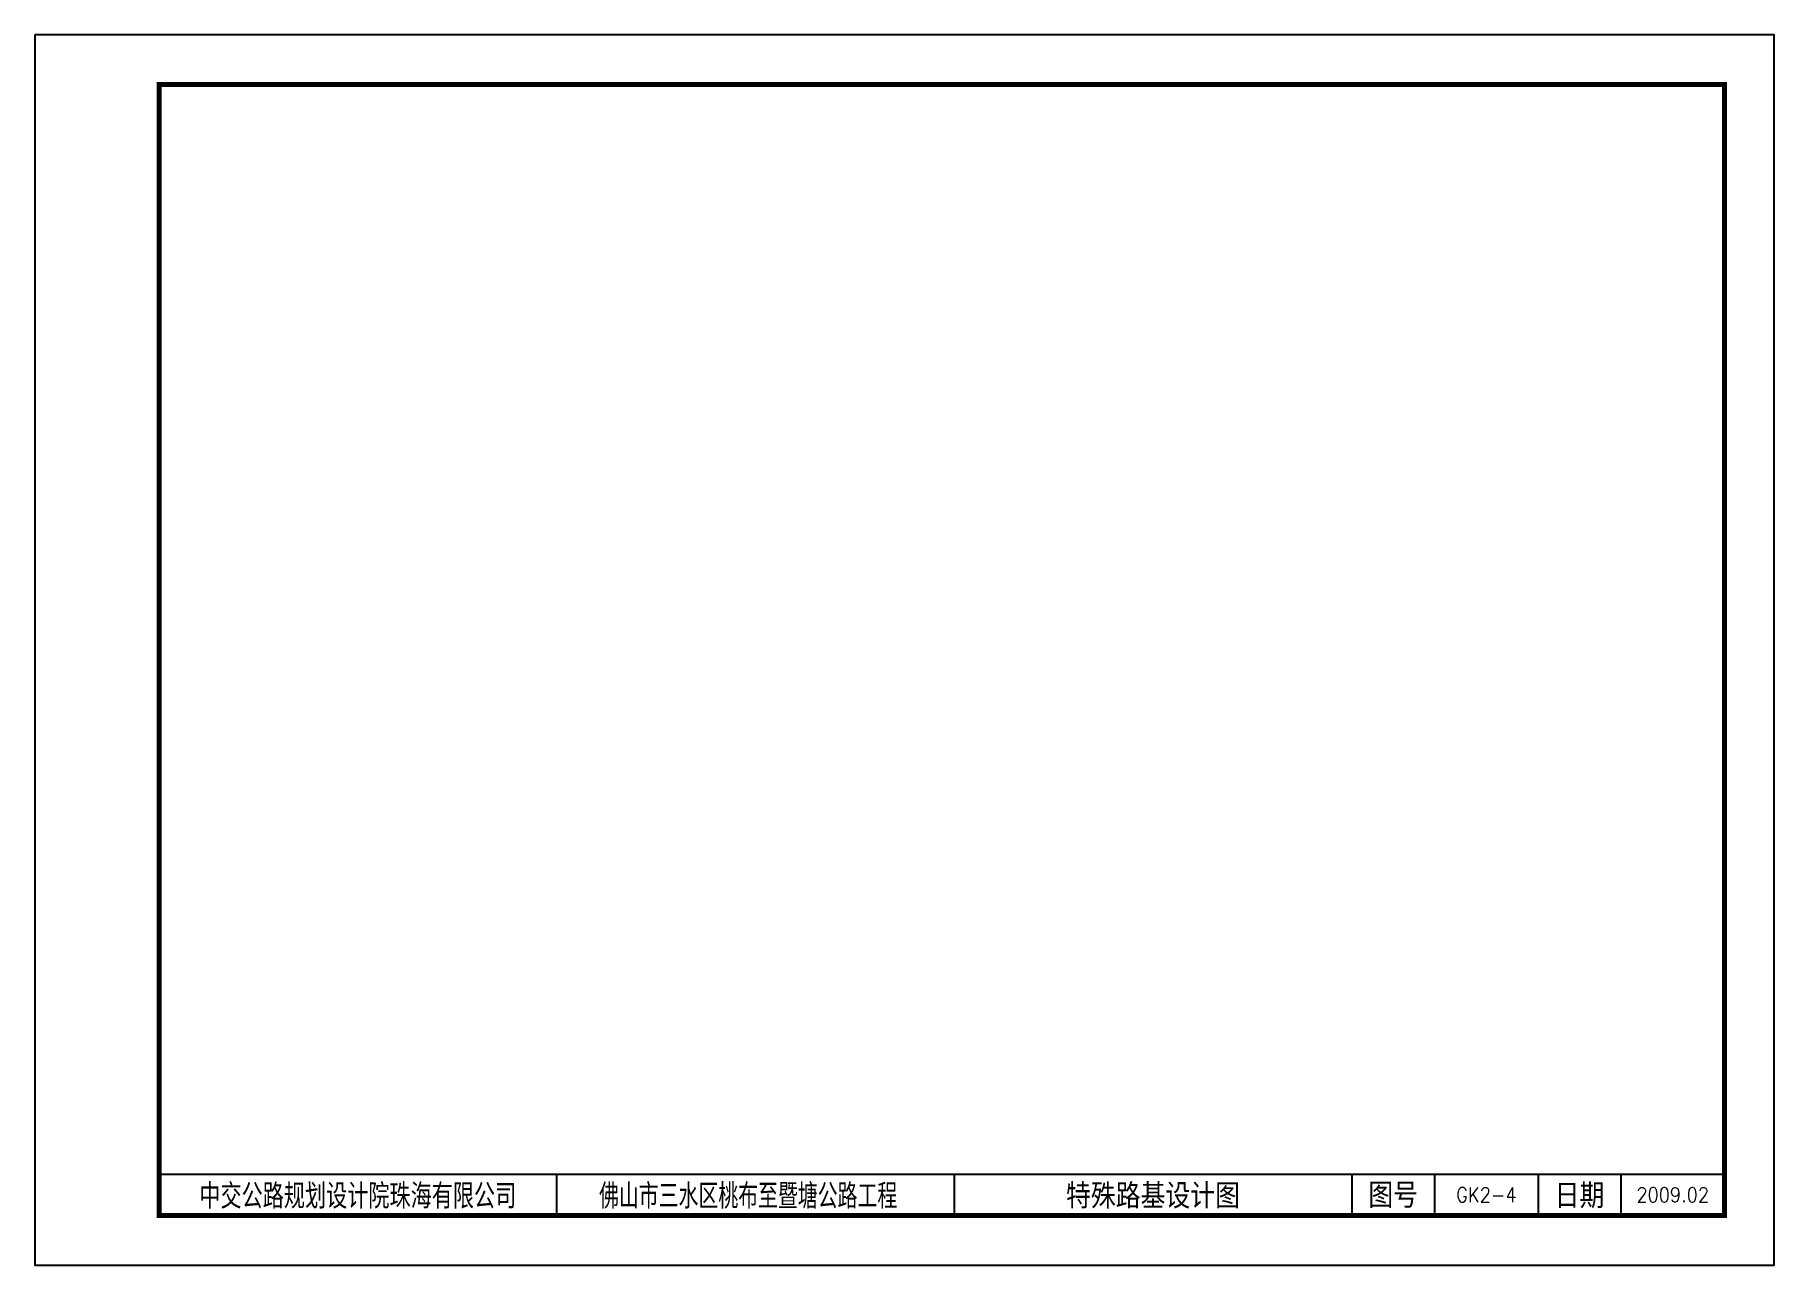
# Paper-space layout '标准布局' of a CAD drawing. Extents: x -6 to 414, y -5 to 292.
import ezdxf
from ezdxf.enums import TextEntityAlignment as Align

# ---------------------------------------------------------------- set-up
doc = ezdxf.new("R2010")
doc.units = 0
doc.header["$LTSCALE"] = 5
doc.header["$MEASUREMENT"] = 0
doc.layers.get('0').update_dxf_attribs({"linetype": 'CONTINUOUS'})
doc.layers.add('图框', color=7, linetype='CONTINUOUS')
doc.styles.add('DESIGN', font='romans9_.shx', dxfattribs={"width": 0.8, "bigfont": 'hztxt.shx'})
doc.styles.add('TEXT', font='romans__', dxfattribs={"width": 0.8, "bigfont": 'hztxt'})

psp = doc.layouts.new('标准布局')

# ---------------------------------------------------------------- linework, layer by layer
at = {"layer": '图框'}
psp.add_line((24.24, 16.99), (402.24, 16.99), dxfattribs=at)
at = {"layer": '图框', "color": 7}
for p, q in [((120.24, 16.99), (120.24, 6.99)), ((216.24, 16.99), (216.24, 6.99)), ((312.24, 16.99), (312.24, 6.99)), ((332.24, 16.99), (332.24, 6.99)), ((357.24, 16.99), (357.24, 6.99)), ((377.24, 16.99), (377.24, 6.99))]:
    psp.add_line(p, q, dxfattribs=at)
at = {"layer": '图框', "color": 2}
psp.add_lwpolyline([(-5.76, 291.99), (-5.76, -5.01), (414.24, -5.01), (414.24, 291.99)], close=True, dxfattribs=at)
at = {"layer": '图框', "const_width": 1.2}
psp.add_lwpolyline([(24.24, 6.99), (402.24, 6.99), (402.24, 279.99), (24.24, 279.99)], close=True, dxfattribs=at)

# ---------------------------------------------------------------- texts
at = {"layer": '图框', "color": 7}
for s, height, style, width, p in [('中交公路规划设计院珠海有限公司', 6, 'DESIGN', 0.85, (72.24, 11.99)), ('GK2-4', 3.5, 'TEXT', 0.9, (344.74, 11.99)), ('2009.02', 3.5, 'TEXT', 0.9, (389.74, 11.99))]:
    psp.add_text(s, height=height, dxfattribs=dict(at, style=style, width=width)).set_placement(p, align=Align.MIDDLE)
at = {"layer": '图框', "color": 7, "style": 'DESIGN', "width": 0.8}
psp.add_text('佛山市三水区桃布至暨塘公路工程', height=6, rotation=0, dxfattribs=at).set_placement((166.49, 11.99), align=Align.MIDDLE)
at = {"layer": '图框', "color": 7, "style": 'TEXT'}
for s, p in [('特殊路基设计图', (264.24, 11.99)), ('图号', (322.24, 11.99)), ('日期', (367.24, 11.99))]:
    psp.add_text(s, height=6, dxfattribs=at).set_placement(p, align=Align.MIDDLE)

# ---------------------------------------------------------------- viewports
at = {"layer": '0', "linetype": 'Continuous'}
psp.add_viewport(center=(213.24, 148.49), size=(378, 263), view_center_point=(1043.68342, 631.82986), view_height=263.0000018, dxfattribs=at)

doc.saveas('drawing.dxf')
